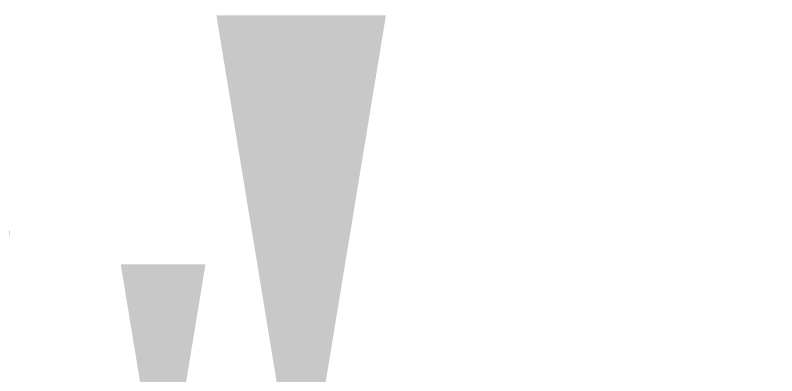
# Model space of a CAD drawing. Header units: inches. Extents: x -885 to 26362, y -28010 to 990.
# Drawn here: x 4447.2 to 4553.5, y -13517.3 to -13467 of the extents above; entities that cross this region are included whole.
import ezdxf

# ---------------------------------------------------------------- set-up
doc = ezdxf.new("R2010")
doc.units = ezdxf.units.IN
doc.header["$MEASUREMENT"] = 0
doc.layers.add('Cross Section Labels', color=7, linetype='Continuous', lineweight=9)
doc.styles.get("Standard").update_dxf_attribs({"font": 'arial.ttf'})
doc.dimstyles.get("Standard").update_dxf_attribs({"dimtxt": 0.18, "dimasz": 0.18, "dimexe": 0.18, "dimexo": 0.0625, "dimgap": 0.09, "dimtad": 0, "dimtih": 1, "dimtoh": 1, "dimdec": 4, "dimzin": 0, "dimdsep": 46, "dimtxsty": 'Standard', "dimcen": 0.09, "dimadec": 0, "dimazin": 0, "dimtfac": 1, "dimtdec": 4, "dimtofl": 0, "dimtmove": 0, "dimatfit": 3, "dimfxl": 1, "dimtolj": 1, "dimtzin": 0, "dimarcsym": 0})

msp = doc.modelspace()

# ---------------------------------------------------------------- leaders
at = {"layer": 'Cross Section Labels', "annotation_type": 0, "has_hookline": 1, "hookline_direction": 0}
for points, override, text_width in [([(4487.073051, -13538.958646), (4487.073051, -13535.709079), (4514.275228, -13529.639653)], {"dimasz": 72}, 39.095612), ([(4440.53376, -13533.02182), (4440.53376, -13529.77182), (4450.44376, -13529.77182)], {"dimasz": 36}, 9.3206), ([(4467.79916, -13537.700552), (4467.79916, -13533.709079), (4441.31753, -13526.361888), (4477.31753, -13526.361888)], {"dimasz": 36}, 41.846294)]:
    msp.add_leader(points, dimstyle='Standard', override=override, dxfattribs=dict(at, text_width=text_width))

doc.saveas('drawing.dxf')
